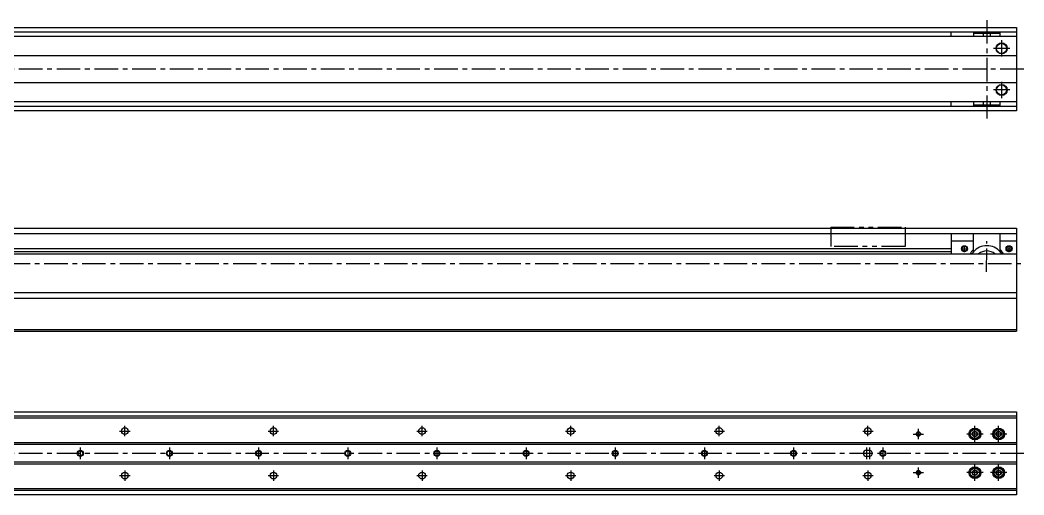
# Model space of a CAD drawing. Extents: x 0 to 1351, y -8 to 372.
# Drawn here: x 675 to 1351, y 33 to 353 of the extents above; entities that cross this region are included whole.
import ezdxf

# ---------------------------------------------------------------- set-up
doc = ezdxf.new("R2010")
doc.units = 0
doc.header["$LTSCALE"] = 0.5
doc.linetypes.add('CENTER', pattern=[50.8, 31.75, -6.35, 6.35, -6.35])
doc.linetypes.add('PHANTOM', pattern=[63.5, 31.75, -6.35, 6.35, -6.35, 6.35, -6.35])
for name, color, linetype in [('MSM_CENTER', 1, 'CENTER'), ('MSM_CONTINUOUS', 7, 'CONTINUOUS'), ('MSM_IMAGINARY', 6, 'PHANTOM'), ('MSM_NARROW', 5, 'CONTINUOUS')]:
    doc.layers.add(name, color=color, linetype=linetype)

msp = doc.modelspace()

# ---------------------------------------------------------------- linework, layer by layer
at = {"layer": 'MSM_CENTER'}
for p, q in [((1326, 353.2), (1326, 287.04)), ((1336, 339.59), (1336, 328.69)), ((1341.45, 334.14), (1330.55, 334.14)), ((1351, 320.14), (141, 320.14)), ((1336, 311.59), (1336, 300.69)), ((1341.45, 306.14), (1330.55, 306.14)), ((1325.88, 183.64), (1326, 204.28)), ((1308.75, 199.26), (1313.25, 199.26)), ((1311, 197.01), (1311, 201.51)), ((1338.75, 199.26), (1343.25, 199.26)), ((1341, 197.01), (1341, 201.51)), ((133, 189.26), (1351, 189.26)), ((742.5, 76.5), (749.5, 76.5)), ((746, 73), (746, 80)), ((842.5, 76.5), (849.5, 76.5)), ((846, 73), (846, 80)), ((942.5, 76.5), (949.5, 76.5)), ((946, 73), (946, 80)), ((1042.5, 76.5), (1049.5, 76.5)), ((1046, 73), (1046, 80)), ((1142.5, 76.5), (1149.5, 76.5)), ((1146, 73), (1146, 80)), ((1242.5, 76.5), (1249.5, 76.5)), ((1246, 73), (1246, 80)), ((1276.5, 74.5), (1283.5, 74.5)), ((1280, 71), (1280, 78)), ((1323.5, 74.5), (1312.5, 74.5)), ((1318, 69), (1318, 80)), ((1339.5, 74.5), (1328.5, 74.5)), ((1334, 69), (1334, 80)), ((1351, 61.5), (141, 61.5)), ((716, 65.5), (716, 57.5)), ((776, 65.5), (776, 57.5)), ((836, 65.5), (836, 57.5)), ((896, 65.5), (896, 57.5)), ((956, 65.5), (956, 57.5)), ((1016, 65.5), (1016, 57.5)), ((1076, 65.5), (1076, 57.5)), ((1136, 65.5), (1136, 57.5)), ((1196, 65.5), (1196, 57.5)), ((1245, 65.5), (1245, 57.5)), ((1247, 65.5), (1247, 57.5)), ((1256, 65.5), (1256, 57.5)), ((746, 50), (746, 43)), ((846, 50), (846, 43)), ((946, 50), (946, 43)), ((1046, 50), (1046, 43)), ((1146, 50), (1146, 43)), ((1246, 50), (1246, 43)), ((1276.5, 48.5), (1283.5, 48.5)), ((1280, 45), (1280, 52)), ((1323.5, 48.5), (1312.5, 48.5)), ((1318, 43), (1318, 54)), ((1339.5, 48.5), (1328.5, 48.5)), ((1334, 43), (1334, 54)), ((742.5, 46.5), (749.5, 46.5)), ((842.5, 46.5), (849.5, 46.5)), ((942.5, 46.5), (949.5, 46.5)), ((1042.5, 46.5), (1049.5, 46.5)), ((1142.5, 46.5), (1149.5, 46.5)), ((1242.5, 46.5), (1249.5, 46.5))]:
    msp.add_line(p, q, dxfattribs=at)
at = {"layer": 'MSM_CONTINUOUS'}
for p, q in [((271, 348.14), (1346, 348.14)), ((1346, 345.14), (271, 345.14)), ((1302, 342.14), (1302, 345.14)), ((1317, 345.14), (1317, 342.14)), ((1335, 342.14), (1335, 345.14)), ((1346, 348.14), (1346, 292.14)), ((1346, 342.14), (146, 342.14)), ((1323.5, 344.14), (1317, 344.14)), ((1323.7, 344.44), (1323.5, 344.24)), ((1323.5, 344.24), (1323.5, 342.14)), ((1328.5, 344.24), (1323.5, 344.24)), ((1323.7, 344.44), (1328.3, 344.44)), ((1328.5, 344.24), (1328.3, 344.44)), ((1328.5, 342.14), (1328.5, 344.24)), ((1335, 344.14), (1328.5, 344.14)), ((1346, 329.14), (146, 329.14)), ((146, 311.14), (1346, 311.14)), ((1346, 298.14), (146, 298.14)), ((1302, 295.14), (1302, 298.14)), ((1317, 298.14), (1317, 295.14)), ((1323.5, 298.14), (1323.5, 296.04)), ((1328.5, 296.04), (1328.5, 298.14)), ((1335, 295.14), (1335, 298.14)), ((271, 295.14), (1346, 295.14)), ((1346, 292.14), (271, 292.14)), ((1317, 296.14), (1323.5, 296.14)), ((1323.5, 296.04), (1323.7, 295.84)), ((1323.5, 296.04), (1328.5, 296.04)), ((1328.3, 295.84), (1323.7, 295.84)), ((1328.3, 295.84), (1328.5, 296.04)), ((1328.5, 296.14), (1335, 296.14)), ((271, 213.06), (1346, 213.06)), ((1346, 213.06), (1346, 143.76)), ((1346, 209.26), (271, 209.26)), ((1302, 209.26), (1302, 195.76)), ((1317, 204.26), (1302, 204.26)), ((1317, 197.2), (1317, 209.26)), ((1335, 197.2), (1335, 209.26)), ((1346, 204.26), (1335, 204.26)), ((271, 199.38), (1302, 199.38)), ((1302, 197.18), (271, 197.18)), ((1317, 197.2), (1315.91, 195.76)), ((1336.09, 195.76), (1335, 197.2)), ((193.23, 195.76), (1346, 195.76)), ((1346, 169.46), (185.8, 169.46)), ((146, 166.06), (1346, 166.06)), ((1346, 144.76), (146, 144.76)), ((146, 143.76), (1346, 143.76)), ((146, 89.5), (1346, 89.5)), ((1346, 89.5), (1346, 33.5)), ((1346, 86.5), (146, 86.5)), ((146, 85.5), (1346, 85.5)), ((1318, 76.23), (1316.5, 75.37)), ((1316.5, 75.37), (1316.5, 73.63)), ((1319.5, 75.37), (1318, 76.23)), ((1319.5, 73.63), (1319.5, 75.37)), ((1334, 76.23), (1332.5, 75.37)), ((1332.5, 75.37), (1332.5, 73.63)), ((1335.5, 75.37), (1334, 76.23)), ((1335.5, 73.63), (1335.5, 75.37)), ((1346, 68.5), (146, 68.5)), ((1316.5, 73.63), (1318, 72.77)), ((1318, 72.77), (1319.5, 73.63)), ((1332.5, 73.63), (1334, 72.77)), ((1334, 72.77), (1335.5, 73.63)), ((1346, 67.5), (146, 67.5)), ((1247, 63.5), (1245, 63.5)), ((1346, 55.5), (146, 55.5)), ((146, 54.5), (1346, 54.5)), ((1245, 59.5), (1247, 59.5)), ((1318, 50.23), (1316.5, 49.37)), ((1316.5, 49.37), (1316.5, 47.63)), ((1316.5, 47.63), (1318, 46.77)), ((1319.5, 49.37), (1318, 50.23)), ((1318, 46.77), (1319.5, 47.63)), ((1319.5, 47.63), (1319.5, 49.37)), ((1334, 50.23), (1332.5, 49.37)), ((1332.5, 49.37), (1332.5, 47.63)), ((1332.5, 47.63), (1334, 46.77)), ((1335.5, 49.37), (1334, 50.23)), ((1334, 46.77), (1335.5, 47.63)), ((1335.5, 47.63), (1335.5, 49.37)), ((1346, 37.5), (146, 37.5)), ((1346, 36.5), (146, 36.5)), ((1346, 33.5), (146, 33.5))]:
    msp.add_line(p, q, dxfattribs=at)
for centre, radius in [((1336, 334.14), 3.75), ((1336, 334.14), 3.4), ((1336, 306.14), 3.75), ((1336, 306.14), 3.4), ((1311, 199.26), 1.62), ((1341, 199.26), 1.62), ((746, 76.5), 2.25), ((846, 76.5), 2.25), ((946, 76.5), 2.25), ((1046, 76.5), 2.25), ((1146, 76.5), 2.25), ((1246, 76.5), 2.25), ((1280, 74.5), 1.23), ((1318, 74.5), 4), ((1318, 74.5), 3.5), ((1318, 74.5), 3.1), ((1318, 74.5), 1.73), ((1334, 74.5), 4), ((1334, 74.5), 3.5), ((1334, 74.5), 3.1), ((1334, 74.5), 1.73), ((716, 61.5), 1.62), ((776, 61.5), 1.62), ((836, 61.5), 1.62), ((896, 61.5), 1.62), ((956, 61.5), 1.62), ((1016, 61.5), 1.62), ((1076, 61.5), 1.62), ((1136, 61.5), 1.62), ((1196, 61.5), 1.62), ((1256, 61.5), 1.62), ((746, 46.5), 2.25), ((846, 46.5), 2.25), ((946, 46.5), 2.25), ((1046, 46.5), 2.25), ((1146, 46.5), 2.25), ((1246, 46.5), 2.25), ((1280, 48.5), 1.23), ((1318, 48.5), 4), ((1318, 48.5), 3.5), ((1318, 48.5), 3.1), ((1318, 48.5), 1.73), ((1334, 48.5), 4), ((1334, 48.5), 3.5), ((1334, 48.5), 3.1), ((1334, 48.5), 1.73)]:
    msp.add_circle(centre, radius, dxfattribs=at)
for centre, radius, start, end in [((1326, 189.26), 13, 133.81273, 149.99992), ((1326, 189.26), 12, 41.40915, 138.58995), ((1326, 189.26), 8.5, 49.88096, 130.11904), ((1326, 189.26), 13, 30.00008, 46.18651), ((1245, 61.5), 2, 90.00074, 269.99926), ((1247, 61.5), 2, 269.99733, 90.00267)]:
    msp.add_arc(centre, radius, start, end, dxfattribs=at)
at = {"layer": 'MSM_IMAGINARY'}
for p, q in [((1221, 213.76), (1221, 200.76)), ((1221, 213.76), (1271, 213.76)), ((1271, 213.76), (1271, 200.76)), ((1271, 200.76), (1221, 200.76))]:
    msp.add_line(p, q, dxfattribs=at)
at = {"layer": 'MSM_NARROW'}
for centre, radius in [((1311, 199.26), 2), ((1341, 199.26), 2), ((1280, 74.5), 1.5), ((716, 61.5), 2), ((776, 61.5), 2), ((836, 61.5), 2), ((896, 61.5), 2), ((956, 61.5), 2), ((1016, 61.5), 2), ((1076, 61.5), 2), ((1136, 61.5), 2), ((1196, 61.5), 2), ((1256, 61.5), 2), ((1280, 48.5), 1.5)]:
    msp.add_circle(centre, radius, dxfattribs=at)

doc.saveas('drawing.dxf')
